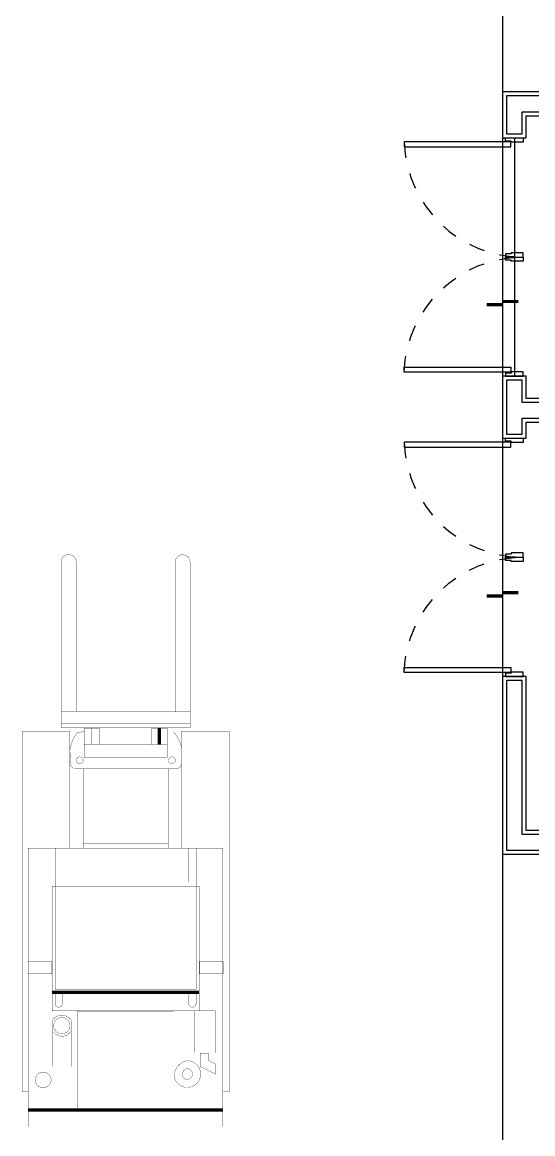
# Model space of a CAD drawing. Header units: millimetres. Extents: x 596 to 768, y 309 to 423.
# Drawn here: x 683.94 to 687.16, y 402.11 to 409.11 of the extents above; entities that cross this region are included whole.
import ezdxf

# ---------------------------------------------------------------- set-up
doc = ezdxf.new("R2010")
doc.units = ezdxf.units.MM
doc.linetypes.add('HIDDEN2', pattern=[0.1875, 0.125, -0.0625])
for name, color, linetype in [('1- 3', 3, 'Continuous'), ('1- NIVEL', 8, 'Continuous'), ('PUERTAS', 2, 'Continuous')]:
    doc.layers.add(name, color=color, linetype=linetype)

# ---------------------------------------------------------------- blocks, each defined once
blk = doc.blocks.new('ARRAY BASE$0$MONTACARGA 1')
at = {"lineweight": 100, "const_width": 0.00187}
for points in [[(9782.5981, 92.7974), (9782.5981, 92.8348), (9780.3266, 92.8348), (9780.3266, 92.5353), (9781.0634, 92.5353)], [(9780.2799, 92.589), (9780.2799, 91.7766)], [(9780.5639, 92.4517), (9781.0634, 92.4517)], [(9781.0326, 92.4495), (9781.0326, 91.9167)], [(9782.7137, 92.4855), (9782.0906, 92.4855), (9782.0906, 91.8801), (9782.7137, 91.8801)], [(9780.4109, 91.9695), (9780.3085, 91.9695)], [(9780.5639, 91.9155), (9781.0634, 91.9155)], [(9782.5981, 91.5699), (9782.5981, 91.5324), (9780.3266, 91.5324), (9780.3266, 91.8319), (9781.0634, 91.8319)], [(9782.1488, 91.8418), (9782.4374, 91.8418), (9782.4374, 91.7207), (9782.1488, 91.7207)]]:
    blk.add_lwpolyline(points, dxfattribs=at)
for points in [[(9782.8172, 91.5696), (9782.8172, 92.796), (9781.0642, 92.796), (9781.0642, 91.5696)], [(9781.7768, 92.6476), (9781.856, 92.6476), (9781.856, 92.7971), (9781.7768, 92.7971)], [(9782.0873, 92.7489), (9782.3514, 92.7489), (9782.3514, 92.619), (9782.0873, 92.619)], [(9782.4219, 92.7467), (9782.4005, 92.7049), (9782.3537, 92.7049), (9782.3537, 92.6521), (9782.4374, 92.6521), (9782.4858, 92.7467)], [(9782.0881, 92.6463), (9781.3023, 92.6463), (9781.3023, 91.7193), (9782.0881, 91.7193)], [(9781.7768, 91.569), (9781.856, 91.569), (9781.856, 91.7185), (9781.7768, 91.7185)]]:
    blk.add_lwpolyline(points, close=True, dxfattribs=at)
at = {"lineweight": 100}
for points in [[(9782.7137, 92.796), (9782.7137, 91.5696)], [(9781.9695, 91.7193), (9781.9695, 92.6463)], [(9780.4109, 92.396), (9780.3085, 92.396)]]:
    blk.add_lwpolyline(points, dxfattribs=at)
at = {"lineweight": 100, "const_width": 0.00187}
for points in [[(9782.5118, 92.491, 0.325), (9782.5699, 92.571, 0.414), (9782.4858, 92.6551, 0.414), (9782.4017, 92.571, 0.414)], [(9782.5021, 92.5409, 0.275), (9782.5198, 92.5749, 0.381), (9782.4818, 92.605, 0.381), (9782.4518, 92.567, 0.381)], [(9780.511, 92.4519, 0.413), (9780.5329, 92.4737, 0.415), (9780.511, 92.4955, 0.414), (9780.4893, 92.4737, 0.414)], [(9780.4893, 91.8935, 0.414), (9780.511, 91.8717, 0.414), (9780.5329, 91.8935, 0.414), (9780.511, 91.9153, 0.414)], [(9782.1812, 91.7298, 0.414), (9782.2326, 91.7813, 0.414), (9782.1812, 91.8326, 0.414), (9782.1299, 91.7813, 0.414)], [(9782.5232, 91.6136, 0.414), (9782.5731, 91.6634, 0.414), (9782.5232, 91.7133, 0.414), (9782.4734, 91.6634, 0.414)]]:
    blk.add_lwpolyline(points, format="xyb", close=True, dxfattribs=at)
at = {"lineweight": 100}
for points in [[(9780.205, 92.589, 0.00187, 0.00187, 0), (9780.205, 91.7766, 0.00187, 0.00187, 0), (9780.3063, 91.7766, 0.00187, 0.00187, 0), (9780.3063, 92.589, 0.00187, 0.00187, 0), (9779.2645, 92.589, 0.00187, 0.00187, 0.414), (9779.2172, 92.5417, 0.00187, 0.00187, 0.414), (9779.2645, 92.4944, 0.00187, 0.00187, 0), (9780.205, 92.4944, 0, 0, 0)], [(9781.2772, 92.5772, 0.00187, 0.00187, 0), (9781.0634, 92.5772, 0.00187, 0.00187, 0), (9781.0634, 92.6273, 0.00187, 0.00187, 0), (9781.2772, 92.6273, 0, 0, 0), (9781.2772, 91.7383, 0, 0, 0)], [(9781.2772, 91.7884, 0.00187, 0.00187, 0), (9781.0634, 91.7884, 0.00187, 0.00187, 0), (9781.0634, 91.7383, 0.00187, 0.00187, 0), (9781.9529, 91.7383, 0.00187, 0.00187, 0), (9781.9529, 92.6273, 0.00187, 0.00187, 0), (9781.2772, 92.6273, 0, 0, 0)], [(9780.4109, 92.4448, 0.00187, 0.00187, 0), (9780.3085, 92.4448, 0.00187, 0.00187, 0), (9780.3085, 92.3474, 0.00187, 0.00187, 0), (9780.4109, 92.3474, 0, 0, 0)], [(9780.4109, 91.9208, 0.00187, 0.00187, 0), (9780.4109, 92.4448, 0.00187, 0.00187, 0), (9780.4923, 92.4448, 0.00187, 0.00187, 0), (9780.4923, 91.9208, 0.00187, 0.00187, 0), (9780.3085, 91.9208, 0.00187, 0.00187, 0), (9780.3085, 92.0182, 0.00187, 0.00187, 0), (9780.4109, 92.0182, 0, 0, 0)]]:
    blk.add_lwpolyline(points, format="xyseb", dxfattribs=at)
at = {"lineweight": 100, "const_width": 0.00187}
for points in [[(9781.9683, 92.6265), (9782.0422, 92.6265, -0.413), (9782.0649, 92.5992, -0.362), (9782.0422, 92.5802), (9781.9683, 92.5802)], [(9780.3305, 91.9222), (9780.3351, 91.8789, 0.134), (9780.4472, 91.8319), (9780.5405, 91.8359, 0.259), (9780.5639, 91.8693), (9780.5638, 92.5016, 0.388), (9780.5265, 92.5353, 0.001), (9780.4472, 92.5353, 0.071), (9780.4152, 92.5307, 0.105), (9780.3305, 92.4848), (9780.3305, 92.445)], [(9780.2028, 91.8712), (9779.2623, 91.8712, 0.414214), (9779.215, 91.8239, 0.414), (9779.2623, 91.7766), (9780.2028, 91.7766)], [(9782.1454, 91.8379, 0.256), (9782.1144, 91.7771, 0.256), (9782.1488, 91.7226)], [(9782.2219, 91.7281, 0.233), (9782.248, 91.7851, 0.238), (9782.2178, 91.8372)], [(9781.9683, 91.7845), (9782.0422, 91.7845, -0.412), (9782.0649, 91.7574, -0.362), (9782.0422, 91.7383), (9781.9683, 91.7383)]]:
    blk.add_lwpolyline(points, format="xyb", dxfattribs=at)
blk = doc.blocks.new('pta')
at = {"layer": 'PUERTAS'}
for points in [[(-0.0758, 0.9995), (-0.0758, 0.1041), (-0.0331, 0.104), (-0.0331, 0.9993)], [(-1, 0), (-0.9642, 0), (-0.9642, 0.1003), (-0.974, 0.1003), (-0.974, 0.1491), (-1, 0.1491)], [(-0.026, 0.1003), (-0.026, 0.1491), (0, 0.1491), (0, 0), (-0.0358, 0), (-0.0358, 0.1003)]]:
    blk.add_lwpolyline(points, close=True, dxfattribs=at)
at = {"layer": 'PUERTAS', "color": 7, "linetype": 'HIDDEN2'}
blk.add_arc((0, 0), 1, 92.05942, 180, dxfattribs=at)
blk = doc.blocks.new('CAMNIV')
at = {"layer": '1- NIVEL', "const_width": 0.02}
for points in [[(0, 0), (0, 0.1)], [(0.0203, -0.1), (0.0203, 0)]]:
    blk.add_lwpolyline(points, dxfattribs=at)
blk = doc.blocks.new('CTOBOM')
at = {"color": 0, "ltscale": 0.075}
for p, q in [((4.7219, -4.2905), (6.2219, -4.2905)), ((4.7219, -4.3655), (6.2219, -4.3655)), ((6.6119, -4.3655), (8.1119, -4.3655))]:
    blk.add_line(p, q, dxfattribs=at)
for points in [[(9.0819, -0.5133), (9.0819, -4.2155), (8.1119, -4.2155), (8.1119, -4.3655), (9.2319, -4.3655), (9.2319, -0.5133)], [(4.4319, -1.4166), (4.4319, -4.3655), (4.7219, -4.3655), (4.7219, -4.2155), (4.5819, -4.2155), (4.5819, -3.2355), (6.3619, -3.2355), (6.3619, -4.2155), (6.2219, -4.2155), (6.2219, -4.3655), (6.6119, -4.3655), (6.6119, -4.2155), (6.5119, -4.2155), (6.5119, -3.0855), (4.5819, -3.0855), (4.5819, -1.4166)], [(4.4569, -1.4416), (4.4569, -4.3405), (4.6969, -4.3405), (4.6969, -4.2405), (4.5569, -4.2405), (4.5569, -3.2105), (6.3869, -3.2105), (6.3869, -4.2405), (6.2469, -4.2405), (6.2469, -4.3405), (6.5869, -4.3405), (6.5869, -4.2405), (6.4869, -4.2405), (6.4869, -3.1105), (4.5569, -3.1105), (4.5569, -1.4416)]]:
    blk.add_lwpolyline(points, dxfattribs=at)
blk.add_lwpolyline([(9.2069, -0.5383), (9.1069, -0.5383), (9.1069, -4.2405), (8.1369, -4.2405), (8.1369, -4.3405), (9.2069, -4.3405)], close=True, dxfattribs=at)
at = {"color": 0, "ltscale": 0.075, "yscale": 0.7500001418611624, "zscale": 0.7500001418611624, "rotation": 180}
for p, xscale in [((4.7219, -4.2346), 0.7500001418611624), ((6.2219, -4.2346), -0.7500001418611624), ((6.6119, -4.2346), 0.7500001418611624), ((8.1119, -4.2346), -0.7500001418611624)]:
    blk.add_blockref('pta', p, dxfattribs=dict(at, xscale=xscale))
at = {"color": 0}
for p in [(5.7513, -4.3655), (7.5851, -4.3655)]:
    blk.add_blockref('CAMNIV', p, dxfattribs=at)

msp = doc.modelspace()

# ---------------------------------------------------------------- linework, layer by layer
at = {"layer": '1- 3'}
msp.add_line((686.969, 413.1034), (686.969, 395.7592), dxfattribs=at)

# ---------------------------------------------------------------- block references
at = {"rotation": 270}
msp.add_blockref('ARRAY BASE$0$MONTACARGA 1', (592.4126, 10184.9739), dxfattribs=at)
at = {"layer": '1- 3', "rotation": 270}
msp.add_blockref('CTOBOM', (691.3346, 413.1034), dxfattribs=at)

doc.saveas('drawing.dxf')
